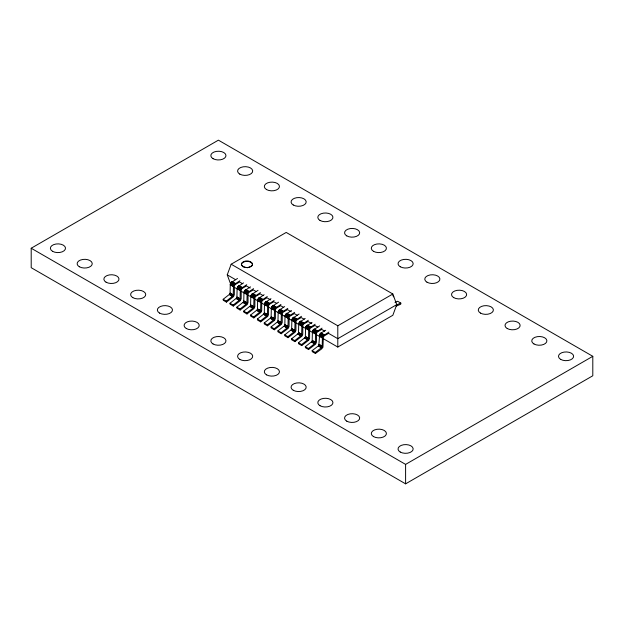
<?xml version="1.0" encoding="UTF-8"?>
<svg xmlns="http://www.w3.org/2000/svg" width="624" height="624" viewBox="0 0 624 624"><rect width="100%" height="100%" fill="white"/><g stroke="black" fill="none" stroke-linecap="round" stroke-linejoin="round"><path stroke-width="0.94" d="M322.678 338.333L337.795 347.053L337.795 325.783L231.161 264.217L227.245 274.856L230.506 283.717M242.564 283.702L239.616 281.993L235.131 284.599L234.367 285.932L234.328 294.739L233.555 296.626L226.457 302.125L223.298 300.3L223.166 299.294L230.061 293.857L230.272 284.458L230.919 282.789L237.51 278.468M226.457 302.125L226.325 301.111L233.22 295.682L233.431 286.283L234.078 284.606L239.905 280.738M250.146 288.077L246.457 285.948L241.979 288.553L241.207 289.879L241.168 298.693L240.396 300.581L233.298 306.072L230.139 304.247L230.006 303.241L236.902 297.812L237.12 288.405L237.767 286.736L243.586 282.867M233.298 306.072L233.165 305.066L240.061 299.637L240.279 290.23L240.926 288.561L246.745 284.692M256.253 291.603L253.305 289.903L248.82 292.5L248.056 293.834L248.017 302.64L247.237 304.528L240.139 310.027L236.98 308.201L236.855 307.195L243.75 301.759L243.961 292.36L244.608 290.69L250.427 286.814M240.139 310.027L240.006 309.02L246.909 303.584L247.12 294.185L247.767 292.516L253.586 288.639M263.094 295.55L260.146 293.849L255.668 296.455L254.896 297.788L254.857 306.595L254.085 308.482L246.987 313.973L243.828 312.148L243.695 311.142L250.591 305.713L250.801 296.306L251.456 294.637L258.04 290.324M246.987 313.973L246.854 312.967L253.75 307.538L253.96 298.132L254.608 296.462L260.434 292.594M270.676 299.926L266.986 297.804L262.509 300.401L261.737 301.735L261.698 310.541L260.926 312.429L253.828 317.928L250.669 316.103L250.536 315.097L257.431 309.668L257.65 300.261L258.297 298.592L264.116 294.715M253.828 317.928L253.695 316.922L260.59 311.485L260.809 302.086L261.456 300.417L267.275 296.54M276.783 303.451L273.835 301.751L269.35 304.356L268.585 305.69L268.546 314.496L267.766 316.384L260.676 321.875L257.517 320.057L257.384 319.043L264.28 313.615L264.49 304.216L265.138 302.539L270.964 298.67M260.676 321.875L260.543 320.869L267.439 315.44L267.649 306.033L268.297 304.364L274.115 300.495M283.624 307.406L280.675 305.705L276.198 308.311L275.426 309.637L275.387 318.443L274.615 320.33L267.517 325.829L264.358 324.004L264.225 322.998L271.12 317.569L271.339 308.162L271.986 306.493L278.569 302.18M267.517 325.829L267.384 324.823L274.279 319.387L274.498 309.988L275.145 308.318L280.964 304.442M291.205 311.782L287.524 309.652L283.039 312.257L282.274 313.591L282.235 322.397L281.455 324.285L274.357 329.776L271.198 327.959L271.066 326.953L277.969 321.516L278.179 312.117L278.827 310.448L284.645 306.571M274.357 329.776L274.225 328.77L281.12 323.341L281.338 313.942L281.986 312.265L287.804 308.396M297.313 315.307L294.364 313.607L289.887 316.212L289.115 317.538L289.076 326.352L288.304 328.232L281.206 333.731L278.047 331.906L277.914 330.899L284.809 325.471L285.02 316.064L285.667 314.395L291.494 310.526M281.206 333.731L281.073 332.725L287.968 327.296L288.179 317.889L288.826 316.22L294.653 312.343M304.153 319.262L301.205 317.554L296.728 320.159L295.955 321.493L295.916 330.299L295.144 332.186L288.046 337.685L284.887 335.86L284.755 334.854L291.65 329.417L291.868 320.018L292.516 318.349L299.099 314.028M288.046 337.685L287.914 336.671L294.809 331.243L295.027 321.844L295.675 320.167L301.493 316.298M311.735 323.638L308.053 321.508L303.568 324.113L302.804 325.439L302.765 334.253L301.985 336.141L294.895 341.632L291.736 339.807L291.603 338.801L298.498 333.372L298.709 323.965L299.356 322.296L305.183 318.427M294.895 341.632L294.762 340.626L301.657 335.197L301.868 325.79L302.515 324.121L308.334 320.252M317.842 327.163L314.894 325.463L310.417 328.06L309.644 329.394L309.605 338.2L308.833 340.088L301.735 345.587L298.576 343.762L298.444 342.755L305.339 337.319L305.557 327.92L306.205 326.251L312.023 322.374M301.735 345.587L301.603 344.581L308.498 339.144L308.708 329.745L309.364 328.076L315.182 324.199M324.691 331.11L321.742 329.41L317.257 332.015L316.493 333.349L316.454 342.155L315.674 344.042L308.576 349.534L305.417 347.708L305.284 346.702L312.179 341.273L312.398 331.874L313.045 330.197L319.636 325.884M308.576 349.534L308.443 348.527L315.338 343.099L315.557 333.692L316.204 332.023L322.023 328.154M231.161 264.217L286.205 232.44L392.839 294.005L396.755 304.637L337.795 338.684L328.583 333.364L324.269 335.852L323.333 337.295L322.951 347.256L321.688 348.855L315.424 353.488L312.265 351.663L312.133 350.657L318.809 345.595L319.652 334.558L320.775 333.161L325.712 330.275M315.424 353.488L315.292 352.482L322.187 347.045L322.397 337.646L323.045 335.977L328.871 332.101M394.992 302.383L397.675 301.267L400.834 303.092L400.702 304.247L396.232 306.103M241.394 264.241C242.588 259.779 251.316 259.779 252.517 264.241M241.394 264.498C243.118 268.538 250.786 268.538 252.517 264.498M396.755 304.637L392.839 315.276L337.795 347.053M252.346 263.383C250.614 260.731 243.29 260.731 241.558 263.383M249.311 267.134L251.527 266.37L252.346 265.052M31.2 248.235L218.4 140.158L592.8 356.312L592.8 375.765L405.6 483.842L31.2 267.688L31.2 248.235L405.6 464.389L592.8 356.312M337.795 325.783L392.839 294.005M396.365 304.949L400.834 303.092M245.505 267.329L247.439 267.735L248.399 267.329M392.808 295.48L393.752 296.829M241.894 265.582L243.009 266.799L244.592 267.134M227.245 274.856L235.622 279.692M232.144 281.572L235.295 283.397M238.984 285.519L242.143 287.344M245.825 289.474L248.984 291.299M252.673 293.428L255.832 295.246M259.514 297.375L262.673 299.2M266.354 301.33L269.513 303.147M273.203 305.276L276.362 307.102M280.043 309.231L283.202 311.056M286.892 313.178L290.051 315.003M293.732 317.132L296.891 318.958M300.573 321.079L303.732 322.904M307.421 325.034L310.58 326.859M314.262 328.988L317.421 330.806M321.11 332.935L324.269 334.76M231.808 281.791L234.967 283.616M238.657 285.745L241.816 287.57M245.497 289.7L248.656 291.517M252.346 293.647L255.497 295.472M259.186 297.601L262.345 299.419M266.027 301.548L269.186 303.373M272.875 305.503L276.034 307.328M279.716 309.449L282.875 311.275M286.556 313.404L289.715 315.229M293.405 317.351L296.564 319.176M300.245 321.305L303.404 323.131M307.094 325.26L310.253 327.077M313.934 329.207L317.093 331.032M320.775 333.161L323.934 334.979M231.488 282.079L234.647 283.904M238.337 286.026L241.496 287.851M245.177 289.981L248.336 291.806M252.026 293.927L255.185 295.753M258.866 297.882L262.025 299.707M265.707 301.837L268.866 303.654M272.555 305.783L275.714 307.609M279.396 309.738L282.555 311.555M286.244 313.685L289.403 315.51M293.085 317.639L296.244 319.465M299.926 321.586L303.085 323.411M306.774 325.541L309.933 327.366M313.615 329.488L316.774 331.313M320.463 333.442L323.614 335.267M231.192 282.415L234.351 284.232M238.033 286.361L241.192 288.187M244.881 290.316L248.04 292.133M251.722 294.263L254.881 296.088M258.57 298.217L261.729 300.043M265.411 302.164L268.57 303.989M272.251 306.119L275.41 307.944M279.1 310.066L282.259 311.891M285.94 314.02L289.099 315.845M292.789 317.975L295.948 319.792M299.629 321.922L302.788 323.747M306.47 325.876L309.629 327.694M313.318 329.823L316.477 331.648M320.159 333.778L323.318 335.603M230.919 282.789L234.078 284.606M237.767 286.736L240.926 288.561M244.608 290.69L247.767 292.516M251.456 294.637L254.608 296.462M258.297 298.592L261.456 300.417M265.138 302.539L268.297 304.364M271.986 306.493L275.145 308.318M278.827 310.448L281.986 312.265M285.667 314.395L288.826 316.22M292.516 318.349L295.675 320.167M299.356 322.296L302.515 324.121M306.205 326.251L309.364 328.076M313.045 330.197L316.204 332.023M319.886 334.152L323.045 335.977M230.685 283.195L233.844 285.012M237.533 287.141L240.692 288.967M244.374 291.096L247.533 292.913M251.222 295.043L254.381 296.868M258.063 298.997L261.222 300.823M264.904 302.944L268.063 304.769M271.752 306.899L274.911 308.724M278.593 310.846L281.752 312.671M285.441 314.8L288.592 316.625M292.282 318.755L295.441 320.572M299.122 322.702L302.281 324.527M305.971 326.656L309.13 328.474M312.811 330.603L315.97 332.428M319.652 334.558L322.811 336.383M230.498 283.616L233.657 285.433M237.346 287.563L240.497 289.388M244.187 291.517L247.346 293.342M251.027 295.464L254.186 297.289M257.876 299.419L261.035 301.244M264.716 303.365L267.875 305.191M271.557 307.32L274.716 309.145M278.405 311.267L281.564 313.092M285.246 315.221L288.405 317.047M292.094 319.176L295.253 320.993M298.935 323.123L302.094 324.948M305.776 327.077L308.935 328.903M312.624 331.024L315.783 332.849M319.465 334.979L322.624 336.804M230.357 284.037L233.516 285.862M237.206 287.992L240.365 289.817M244.046 291.938L247.205 293.764M250.887 295.893L254.046 297.718M257.735 299.84L260.894 301.665M264.576 303.794L267.735 305.62M271.424 307.749L274.583 309.566M278.265 311.696L281.424 313.521M285.106 315.65L288.265 317.476M291.954 319.597L295.113 321.422M298.795 323.552L301.954 325.377M305.643 327.499L308.794 329.324M312.484 331.453L315.643 333.278M319.324 335.4L322.483 337.225M230.272 284.458L233.431 286.283M237.12 288.405L240.279 290.23M243.961 292.36L247.12 294.185M250.801 296.306L253.96 298.132M257.65 300.261L260.809 302.086M264.49 304.216L267.649 306.033M271.339 308.162L274.498 309.988M278.179 312.117L281.338 313.942M285.02 316.064L288.179 317.889M291.868 320.018L295.027 321.844M298.709 323.965L301.868 325.79M305.557 327.92L308.708 329.745M312.398 331.874L315.557 333.692M319.238 335.821L322.397 337.646M230.248 284.856L233.407 286.673M234.523 287.43L240.248 290.628M241.238 291.307L253.937 298.529M254.67 299.068L260.777 302.484M261.386 302.944L267.618 306.431M268.102 306.821L274.466 310.385M274.825 310.697L281.307 314.332M281.541 314.574L288.155 318.287M288.257 318.458L294.996 322.234M295.815 322.819L301.837 326.188M302.531 326.695L308.685 330.143M309.247 330.572L315.526 334.09M315.962 334.456L322.374 338.044M230.248 293.101L233.407 294.926M237.089 297.055L240.248 298.88M243.929 301.002L247.088 302.827M250.778 304.957L253.937 306.782M257.618 308.903L260.777 310.729M264.467 312.858L267.618 314.683M271.307 316.813L274.466 318.63M278.148 320.759L281.307 322.585M284.996 324.714L288.155 326.539M291.837 328.661L294.996 330.486M298.678 332.615L301.837 334.441M305.526 336.562L308.685 338.387M312.367 340.517L315.526 342.342M319.215 344.471L322.374 346.289M230.233 293.28L233.392 295.105M237.073 297.235L240.232 299.06M243.922 301.181L247.081 303.007M250.762 305.136L253.921 306.961M257.611 309.091L260.77 310.908M264.451 313.037L267.61 314.863M271.292 316.992L274.451 318.817M278.14 320.939L281.299 322.764M284.981 324.893L288.14 326.719M291.829 328.84L294.98 330.665M298.67 332.795L301.829 334.62M305.51 336.742L308.669 338.567M312.359 340.696L315.518 342.521M319.199 344.651L322.358 346.468M230.194 293.475L233.353 295.292M237.042 297.422L240.201 299.247M243.883 301.376L247.042 303.202M250.731 305.323L253.89 307.148M257.572 309.278L260.731 311.103M264.412 313.225L267.571 315.05M271.261 317.179L274.42 319.004M278.101 321.134L281.26 322.951M284.95 325.081L288.109 326.906M291.79 329.035L294.949 330.853M298.631 332.982L301.79 334.807M305.479 336.937L308.638 338.762M312.32 340.883L315.479 342.709M319.168 344.838L322.319 346.663M230.139 293.67L233.298 295.487M236.98 297.617L240.139 299.442M243.828 301.571L246.987 303.389M250.669 305.518L253.828 307.343M257.517 309.473L260.676 311.298M264.358 313.42L267.517 315.245M271.198 317.374L274.357 319.199M278.047 321.321L281.206 323.146M284.887 325.276L288.046 327.101M291.736 329.23L294.887 331.048M298.576 333.177L301.735 335.002M305.417 337.132L308.576 338.949M312.265 341.078L315.424 342.904M319.106 345.033L322.265 346.858M230.061 293.857L233.22 295.682M236.902 297.812L240.061 299.637M243.75 301.759L246.909 303.584M250.591 305.713L253.75 307.538M257.431 309.668L260.59 311.485M264.28 313.615L267.439 315.44M271.12 317.569L274.279 319.387M277.969 321.516L281.12 323.341M284.809 325.471L287.968 327.296M291.65 329.417L294.809 331.243M298.498 333.372L301.657 335.197M305.339 337.319L308.498 339.144M312.179 341.273L315.338 343.099M319.028 345.228L322.187 347.045M229.96 294.044L233.119 295.87M236.808 297.999L239.959 299.824M243.649 301.954L246.808 303.771M250.489 305.9L253.648 307.726M257.338 309.855L260.497 311.672M264.178 313.802L267.337 315.627M271.019 317.756L274.178 319.582M277.867 321.703L281.026 323.528M284.708 325.658L287.867 327.483M291.556 329.605L294.715 331.43M298.397 333.559L301.556 335.384M305.237 337.514L308.396 339.331M312.086 341.461L315.245 343.286M318.926 345.415L322.085 347.233M229.843 294.224L233.002 296.049M236.691 298.178L239.85 300.004M243.532 302.125L246.691 303.95M250.38 306.08L253.531 307.905M257.221 310.034L260.38 311.852M264.061 313.981L267.22 315.806M270.91 317.936L274.069 319.753M277.75 321.883L280.909 323.708M284.591 325.837L287.75 327.662M291.439 329.784L294.598 331.609M298.28 333.739L301.439 335.564M305.128 337.685L308.287 339.511M311.969 341.64L315.128 343.465M318.809 345.595L321.968 347.412M229.718 294.388L232.877 296.213M236.558 298.342L239.717 300.167M243.407 302.289L246.558 304.114M250.247 306.244L253.406 308.069M257.088 310.19L260.247 312.016M263.936 314.145L267.095 315.97M270.777 318.1L273.936 319.917M277.618 322.046L280.777 323.872M284.466 326.001L287.625 327.826M291.307 329.948L294.466 331.773M298.155 333.902L301.314 335.728M304.996 337.849L308.155 339.674M311.836 341.804L314.995 343.629M318.685 345.751L321.844 347.576M229.577 294.536L232.736 296.361M236.418 298.483L239.577 300.308M243.266 302.437L246.425 304.262M250.107 306.392L253.266 308.209M256.948 310.339L260.107 312.164M263.796 314.293L266.955 316.111M270.637 318.24L273.796 320.065M277.485 322.195L280.644 324.02M284.326 326.141L287.485 327.967M291.166 330.096L294.325 331.921M298.015 334.043L301.174 335.868M304.855 337.997L308.014 339.823M311.704 341.952L314.855 343.769M318.544 345.899L321.703 347.724M229.429 294.661L232.588 296.478M236.27 298.607L239.429 300.433M243.118 302.562L246.277 304.379M249.959 306.509L253.118 308.334M256.807 310.463L259.958 312.289M263.648 314.41L266.807 316.235M270.488 318.365L273.647 320.19M277.337 322.312L280.496 324.137M284.177 326.266L287.336 328.091M291.018 330.221L294.177 332.038M297.866 334.168L301.025 335.993M304.707 338.122L307.866 339.94M311.555 342.069L314.714 343.894M318.396 346.024L321.555 347.849M223.166 299.294L226.325 301.111M230.006 303.241L233.165 305.066M236.855 307.195L240.006 309.02M243.695 311.142L246.854 312.967M250.536 315.097L253.695 316.922M257.384 319.043L260.543 320.869M264.225 322.998L267.384 324.823M271.066 326.953L274.225 328.77M277.914 330.899L281.073 332.725M284.755 334.854L287.914 336.671M291.603 338.801L294.762 340.626M298.444 342.755L301.603 344.581M305.284 346.702L308.443 348.527M312.133 350.657L315.292 352.482M405.6 464.389L405.6 483.842M252.517 263.936L252.517 264.802M241.558 265.052L241.394 263.936M52.595 251.324A7.566 4.368 0 0 0 65.247 249.366A7.566 4.368 0 0 0 55.988 244.015A7.566 4.368 0 0 0 52.595 251.324M79.334 266.76A7.566 4.368 0 0 0 91.993 264.802A7.566 4.368 0 0 0 82.727 259.459A7.566 4.368 0 0 0 79.334 266.76M106.08 282.204A7.566 4.368 0 0 0 118.732 280.246A7.566 4.368 0 0 0 109.473 274.895A7.566 4.368 0 0 0 106.08 282.204M132.826 297.64A7.566 4.368 0 0 0 145.478 295.682A7.566 4.368 0 0 0 136.211 290.339A7.566 4.368 0 0 0 132.826 297.64M159.565 313.084A7.566 4.368 0 0 0 172.224 311.126A7.566 4.368 0 0 0 162.958 305.776A7.566 4.368 0 0 0 159.565 313.084M186.311 328.52A7.566 4.368 0 0 0 198.962 326.563A7.566 4.368 0 0 0 189.696 321.212A7.566 4.368 0 0 0 186.311 328.52M213.049 343.964A7.566 4.368 0 0 0 225.709 342.007A7.566 4.368 0 0 0 216.442 336.656A7.566 4.368 0 0 0 213.049 343.964M239.795 359.401A7.566 4.368 0 0 0 252.447 357.443A7.566 4.368 0 0 0 243.188 352.092A7.566 4.368 0 0 0 239.795 359.401M266.534 374.845A7.566 4.368 0 0 0 279.193 372.887A7.566 4.368 0 0 0 269.927 367.536A7.566 4.368 0 0 0 266.534 374.845M293.28 390.281A7.566 4.368 0 0 0 305.932 388.323A7.566 4.368 0 0 0 296.673 382.972A7.566 4.368 0 0 0 293.28 390.281M320.026 405.725A7.566 4.368 0 0 0 332.678 403.767A7.566 4.368 0 0 0 323.411 398.416A7.566 4.368 0 0 0 320.026 405.725M346.765 421.161A7.566 4.368 0 0 0 359.424 419.203A7.566 4.368 0 0 0 350.158 413.852A7.566 4.368 0 0 0 346.765 421.161M373.511 436.597A7.566 4.368 0 0 0 386.162 434.639A7.566 4.368 0 0 0 376.896 429.296A7.566 4.368 0 0 0 373.511 436.597M400.249 452.041A7.566 4.368 0 0 0 412.909 450.083A7.566 4.368 0 0 0 403.642 444.733A7.566 4.368 0 0 0 400.249 452.041M560.711 359.401A7.566 4.368 0 0 0 573.362 357.443A7.566 4.368 0 0 0 564.096 352.092A7.566 4.368 0 0 0 560.711 359.401M533.965 343.964A7.566 4.368 0 0 0 546.624 342.007A7.566 4.368 0 0 0 537.358 336.656A7.566 4.368 0 0 0 533.965 343.964M507.226 328.52A7.566 4.368 0 0 0 519.878 326.563A7.566 4.368 0 0 0 510.611 321.212A7.566 4.368 0 0 0 507.226 328.52M480.48 313.084A7.566 4.368 0 0 0 493.132 311.126A7.566 4.368 0 0 0 483.873 305.776A7.566 4.368 0 0 0 480.48 313.084M453.734 297.64A7.566 4.368 0 0 0 466.393 295.682A7.566 4.368 0 0 0 457.127 290.339A7.566 4.368 0 0 0 453.734 297.64M426.995 282.204A7.566 4.368 0 0 0 439.647 280.246A7.566 4.368 0 0 0 430.388 274.895A7.566 4.368 0 0 0 426.995 282.204M400.249 266.76A7.566 4.368 0 0 0 412.909 264.802A7.566 4.368 0 0 0 403.642 259.459A7.566 4.368 0 0 0 400.249 266.76M373.511 251.324A7.566 4.368 0 0 0 386.162 249.366A7.566 4.368 0 0 0 376.896 244.015A7.566 4.368 0 0 0 373.511 251.324M346.765 235.88A7.566 4.368 0 0 0 359.424 233.922A7.566 4.368 0 0 0 350.158 228.579A7.566 4.368 0 0 0 346.765 235.88M320.026 220.444A7.566 4.368 0 0 0 332.678 218.486A7.566 4.368 0 0 0 323.411 213.135A7.566 4.368 0 0 0 320.026 220.444M293.28 205A7.566 4.368 0 0 0 305.932 203.042A7.566 4.368 0 0 0 296.673 197.699A7.566 4.368 0 0 0 293.28 205M266.534 189.563A7.566 4.368 0 0 0 279.193 187.606A7.566 4.368 0 0 0 269.927 182.255A7.566 4.368 0 0 0 266.534 189.563M239.795 174.119A7.566 4.368 0 0 0 252.447 172.169A7.566 4.368 0 0 0 243.188 166.819A7.566 4.368 0 0 0 239.795 174.119M213.049 158.683A7.566 4.368 0 0 0 225.709 156.725A7.566 4.368 0 0 0 216.442 151.375A7.566 4.368 0 0 0 213.049 158.683"/></g></svg>
